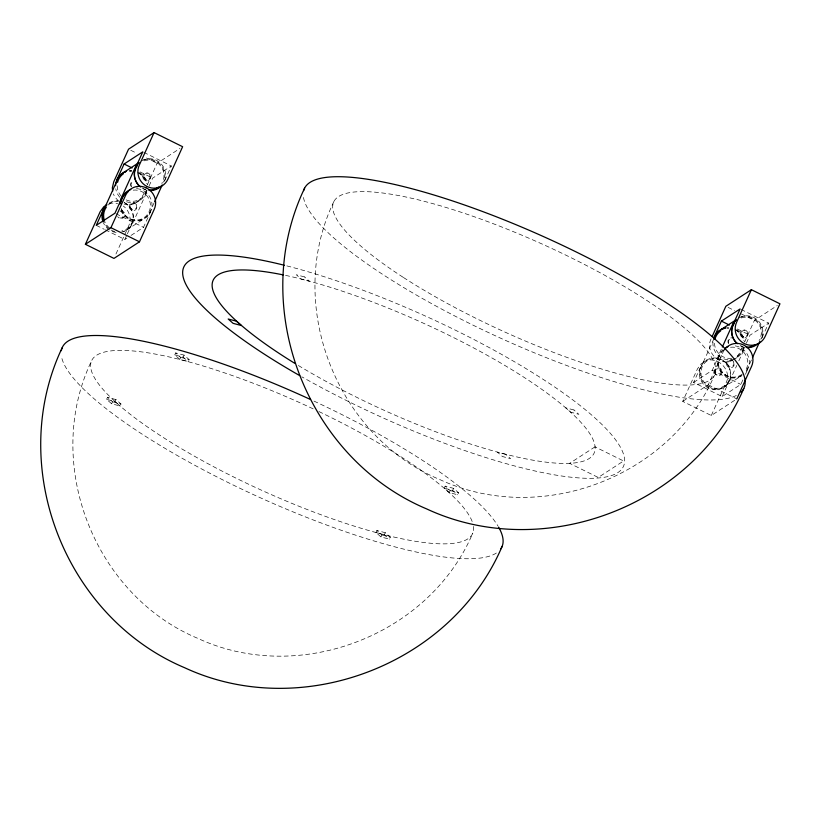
<?xml version="1.0" encoding="UTF-8"?>
<svg xmlns="http://www.w3.org/2000/svg" width="821" height="821" viewBox="0 0 821 821"><rect width="100%" height="100%" fill="white"/><g stroke="black" fill="none" stroke-linecap="round" stroke-linejoin="round"><path stroke-width="0.62" stroke-dasharray="4.11 3.08" d="M711.068 338.899C704.572 351.686 720.14 367.356 732.804 360.132M313.17 408.848A209.181 47.772 24.4 0 0 91.47 361.055C42.713 463.136 93.933 594.948 197.697 638.317C298.567 685.268 428.993 635.998 472.814 533.096M333.87 201.556C284.569 303.719 335.738 436.074 439.758 479.546C540.341 526.343 670.357 477.535 714.516 375.146M115.966 253.997L128.723 225.878C131.822 219.033 129.4 210.34 123.283 206.02M146.785 186.049C144.393 196.045 135.886 207.98 124.145 204.101M147.308 184.889L157.098 163.307L179.963 148.447M105.396 229.87L124.823 239.475L126.855 234.991M127.368 233.872L131.945 223.784M145.533 193.818L147.062 190.451M149.094 185.977L152.655 178.126L171.343 165.975L143.921 152.419M154.091 202.879L149.904 212.095A16.092 15.507 57 0 1 135.116 220.921A16.092 15.507 57 0 1 120.954 210.135M131.052 235.422L143.511 227.325L150.633 211.633M164.734 180.548L171.343 165.975M106.607 399.345L107.51 397.343L115.946 399.57L120.974 404.004L120.071 406.005L111.635 403.778L106.607 399.345L115.043 401.561L120.071 406.005M111.635 403.778L112.539 401.787L107.51 397.343M115.043 401.561L115.946 399.57M174.76 354.918L175.663 352.917L184.099 355.134L189.128 359.577L188.225 361.568L179.778 359.352L174.76 354.918L183.196 357.135L188.225 361.568M179.778 359.352L180.692 357.351L175.663 352.917M183.196 357.135L184.099 355.134M375.946 532.501L376.849 530.499L385.285 532.716L390.314 537.16L389.411 539.151L380.975 536.934L375.946 532.501L384.382 534.717L389.411 539.151M380.975 536.934L381.878 534.933L376.849 530.499M384.382 534.717L385.285 532.716M444.243 488.146L445.146 486.145L453.582 488.372L458.611 492.805L457.708 494.806L449.261 492.579L444.243 488.146L452.679 490.363L457.708 494.806M449.261 492.579L450.175 490.589L445.146 486.145M452.679 490.363L453.582 488.372M734.662 400.309L711.284 415.508L682.713 401.387L697.47 368.855L701.042 363.929L706.696 360.019M742.861 379.938L740.829 384.423L722.141 396.574L693.581 382.453L700.703 366.761M713.962 338.632L701.421 366.289A16.092 15.507 57 0 0 709.231 387.615A16.092 15.507 57 0 0 729.982 380.41L736.776 365.427M721.279 349.315L718.662 355.083A16.092 15.507 57 0 0 722.603 373.74A16.092 15.507 57 0 0 741.23 375.936L723.978 387.143M693.581 382.453L712.269 370.302L719.391 354.61M682.713 401.387L708.246 384.792L723.003 352.26A16.092 15.507 57 0 1 724.543 349.613M711.284 415.508L726.041 382.976C732.732 369.778 716.148 354.025 703.474 362.123M742.512 346.647L739.629 353.02L736.068 357.935M744.626 341.988L754.417 320.406L777.282 305.545M722.141 396.574L729.264 380.882M742.851 350.916L744.38 347.56M746.412 343.075L749.973 335.225L768.661 323.074L741.24 309.517M738.869 360.819L743.58 350.454A16.092 15.507 57 0 0 744.565 347.529M751.41 359.978L747.223 369.204A16.092 15.507 57 0 1 745.694 371.851M745.406 374.335L747.952 368.732M762.052 337.647L768.661 323.074M136.307 202.654L139.529 200.56M126.66 230.044L143.911 218.838M124.823 239.475L126.896 238.121M733.625 359.752L736.848 357.658M108.916 203.731L111.882 203.033L117.67 203.392M180.692 357.351L189.128 359.577M112.539 401.787L120.974 404.004M450.175 490.589L458.611 492.805M381.878 534.933L390.314 537.16M728.083 307.393L734.764 310.687M741.435 313.991L754.417 320.406M737.402 329.016L749.973 335.225M712.269 370.302L740.829 384.423M708.246 384.792L736.806 398.914M130.765 150.284L136.327 153.034M146.343 157.991L157.098 163.307M140.083 171.907L152.655 178.126M116.089 213.768L143.511 227.325M96.262 225.354L104.257 229.305M118.645 201.237L114.714 196.794L113.349 193.951M741.948 375.464A16.092 15.507 57 0 1 721.228 370.928A16.092 15.507 57 0 1 722.952 349.684M735.206 345.887A16.092 15.507 57 0 1 748.342 356.571A16.092 15.507 57 0 1 745.109 372.939M743.703 347.078A16.092 15.507 57 0 1 740.788 345.98M738.982 317.912A16.092 15.507 57 0 1 758.707 321.227A16.092 15.507 57 0 1 760 341.413M743.836 348.001A16.092 15.507 57 0 1 725.005 359.229A16.092 15.507 57 0 1 713.305 339.72M735.041 329.59A16.092 15.507 57 0 1 743.836 340.777M728.525 342.993A3.222 3.099 57 0 1 731.562 338.796M743.693 347.293A15.178 14.624 57 0 1 735.4 357.268M731.706 358.274A15.178 14.624 57 0 1 714.701 340.438M726.883 328.503A15.178 14.624 57 0 1 728.812 328.369M735.4 329.929A15.178 14.624 57 0 1 743.703 340.479M728.494 343.732A4.023 3.879 57 0 1 731.952 337.77M726.739 327.6A16.092 15.507 57 0 1 728.781 327.466M736.683 329.611A16.092 15.507 57 0 1 744.76 341.331M741.014 317.101A16.092 15.507 57 0 1 757.978 321.699A16.092 15.507 57 0 1 760.821 339.237M742.328 374.068A15.178 14.624 57 0 1 720.92 370.466A15.178 14.624 57 0 1 725.138 349.12M730.536 347.252A15.178 14.624 57 0 1 745.509 354.651A15.178 14.624 57 0 1 744.965 371.297M742.246 346.39A15.178 14.624 57 0 1 740.429 345.641M741.332 317.953A15.178 14.624 57 0 1 757.968 323.053A15.178 14.624 57 0 1 759.097 340.541M285.564 275.384A209.181 47.772 24.4 0 1 540.957 388.744A209.181 47.772 24.4 0 1 551.024 462.705A209.181 47.772 24.4 0 1 297.777 365.14M286.847 265.901A241.364 55.12 24.4 0 1 624.453 458.282A241.364 55.12 24.4 0 1 301.83 376.818M736.324 395.465A241.364 55.12 24.4 0 1 496.264 336.189A241.364 55.12 24.4 0 1 303.308 196.229M121.939 231.861A16.092 15.507 57 0 0 132.663 223.312L146.261 193.346A16.092 15.507 57 0 0 147.246 190.431M114.827 231.614A16.092 15.507 57 0 1 104.103 222.317M146.384 190.195A15.178 14.624 57 0 1 125.87 199.749M121.18 196.168A15.178 14.624 57 0 1 117.382 183.34M129.564 171.394A15.178 14.624 57 0 1 131.493 171.271M138.082 172.831A15.178 14.624 57 0 1 146.384 183.381M131.175 186.624A4.023 3.879 57 0 1 133.125 180.877M137.189 187.64A4.023 3.879 57 0 1 136.573 188.091M129.42 170.501A16.092 15.507 57 0 1 131.463 170.368M139.365 172.513A16.092 15.507 57 0 1 147.441 184.232M143.696 160.003A16.092 15.507 57 0 1 160.659 164.6A16.092 15.507 57 0 1 163.502 182.139M124.494 202.787A15.178 14.624 57 0 1 133.105 218.232A15.178 14.624 57 0 1 121.744 230.978M109.768 228.146A15.178 14.624 57 0 1 104.544 221.054M108.269 204.942A15.178 14.624 57 0 1 117.906 201.227M121.046 210.628A4.023 3.879 57 0 1 124.31 216.713A4.023 3.879 57 0 1 117.588 216.59M133.218 190.144A15.178 14.624 57 0 1 150.222 203.095A15.178 14.624 57 0 1 138.041 219.925A15.178 14.624 57 0 1 121.036 206.974M145.861 189.579A15.178 14.624 57 0 1 140.607 186.983M144.014 160.854A15.178 14.624 57 0 1 160.649 165.955A15.178 14.624 57 0 1 161.778 183.442M145.389 189.672A16.092 15.507 57 0 1 143.47 188.871M141.664 160.813A16.092 15.507 57 0 1 161.388 164.128A16.092 15.507 57 0 1 162.681 184.315M146.518 190.903A16.092 15.507 57 0 1 124.782 201.022M119.804 197.235A16.092 15.507 57 0 1 115.782 188.809M129.718 170.871A16.092 15.507 57 0 1 131.771 170.871M137.723 172.492A16.092 15.507 57 0 1 146.518 183.678M131.483 186.47A3.222 3.099 57 0 1 134.244 181.698M136.861 188.686A16.092 15.507 57 0 1 151.957 203.546A16.092 15.507 57 0 1 139.909 220.182A16.092 15.507 57 0 1 121.672 209.663M124.135 202.448A16.092 15.507 57 0 1 133.33 217.781A16.092 15.507 57 0 1 123.181 231.799M116.12 232.497A16.092 15.507 57 0 1 103.374 222.789M109.378 202.92A16.092 15.507 57 0 1 118.173 200.837M120.04 211.685A3.222 3.099 57 0 1 123.561 214.014A3.222 3.099 57 0 1 121.847 217.781A3.222 3.099 57 0 1 117.896 216.426M496.346 553.036A241.364 55.12 24.4 0 1 261.386 498.234A241.364 55.12 24.4 0 1 61.534 356.899M313.971 401.1A241.364 55.12 24.4 0 1 497.947 526.004M473.491 526.456A209.181 47.772 24.4 0 1 276.8 497.013A209.181 47.772 24.4 0 1 91.47 361.055M318.917 411.567A209.181 47.772 24.4 0 1 472.486 522.361M595.02 446.86L569.651 463.342L598.222 477.463L623.58 460.981L595.02 446.86M304.54 276.923L296.268 274.748L301.194 279.089L309.466 281.264L304.54 276.923M573.961 409.987L565.7 407.811L570.626 412.163L578.887 414.338L573.961 409.987M505.695 454.321L497.423 452.145L502.36 456.497L510.621 458.672L505.695 454.321M727.642 363.549A3.222 3.099 57 0 0 732.435 366.31A3.222 3.099 57 0 0 732.25 360.799A3.222 3.099 57 0 0 727.642 363.549M699.307 373.801A16.092 15.507 57 0 0 723.26 387.615A16.092 15.507 57 0 0 722.367 360.05A16.092 15.507 57 0 0 699.307 373.801M714.742 371.934A3.222 3.099 57 0 0 719.524 374.694A3.222 3.099 57 0 0 719.35 369.183A3.222 3.099 57 0 0 714.742 371.934M741.23 333.583A3.222 3.099 57 0 0 746.022 336.353A3.222 3.099 57 0 0 745.848 330.832A3.222 3.099 57 0 0 741.23 333.583M700.918 373.329A15.178 14.624 57 0 0 723.517 386.363A15.178 14.624 57 0 0 722.675 360.357A15.178 14.624 57 0 0 700.918 373.329M714.321 371.697A4.023 3.879 57 0 0 720.304 375.156A4.023 3.879 57 0 0 720.079 368.26A4.023 3.879 57 0 0 714.321 371.697M726.493 363.775A4.023 3.879 57 0 0 732.486 367.233A4.023 3.879 57 0 0 732.26 360.337A4.023 3.879 57 0 0 726.493 363.775M740.09 333.819A4.023 3.879 57 0 0 746.073 337.277A4.023 3.879 57 0 0 745.848 330.381A4.023 3.879 57 0 0 740.09 333.819M403.511 277.529A209.181 47.772 24.4 0 0 713.326 377.024A209.181 47.772 24.4 0 0 455.737 210.504A209.181 47.772 24.4 0 0 403.511 277.529M129.174 206.676A4.023 3.879 57 0 0 135.167 210.135A4.023 3.879 57 0 0 134.942 203.239A4.023 3.879 57 0 0 129.174 206.676M142.772 176.72A4.023 3.879 57 0 0 148.755 180.179A4.023 3.879 57 0 0 148.529 173.282A4.023 3.879 57 0 0 142.772 176.72M143.911 176.484A3.222 3.099 57 0 0 148.704 179.245A3.222 3.099 57 0 0 148.529 173.734A3.222 3.099 57 0 0 143.911 176.484M130.323 206.44A3.222 3.099 57 0 0 135.116 209.211A3.222 3.099 57 0 0 134.931 203.69A3.222 3.099 57 0 0 130.323 206.44"/><path stroke-width="1.23" d="M62.088 347.93C6.086 466.318 64.746 617.259 184.704 667.75C301.102 721.916 451.591 665.051 502.154 546.314M304.591 188.204C247.891 306.705 306.459 458.354 426.776 508.969C542.825 562.97 692.842 506.639 743.795 388.497M85.394 244.289L110.927 227.684L125.685 195.152A16.092 15.507 57 0 1 146.436 187.947A16.092 15.507 57 0 1 154.245 209.273L139.488 241.805L113.965 258.41L85.394 244.289L100.152 211.756L103.723 206.83L106.453 204.881M103.384 209.653L96.262 225.354L114.95 213.203L122.072 197.512M116.972 179.696L124.094 164.005L142.782 151.854L135.66 167.546M154.071 132.591L139.283 165.195A16.092 15.507 57 0 0 147.092 186.521A16.092 15.507 57 0 0 167.843 179.317L182.631 146.713L154.071 132.591L128.538 149.186L113.75 181.79L112.354 187.793L112.641 191.242M154.615 201.73L161.932 185.597M712.125 336.559L725.856 306.284L751.389 289.69L779.95 303.811L765.162 336.415A16.092 15.507 57 0 1 744.401 343.619A16.092 15.507 57 0 1 736.591 322.294L751.389 289.69M714.291 336.795L721.402 321.103L740.101 308.953L732.979 324.644M713.962 338.632L715.009 336.333A16.092 15.507 57 0 1 725.733 327.774M722.326 347.016L732.26 325.116A16.092 15.507 57 0 1 735.821 320.2M752.457 357.679L759.774 341.546M736.806 398.914L751.564 366.382A16.092 15.507 57 0 0 745.129 345.815A16.092 15.507 57 0 0 724.543 349.613M123.694 172.492L137.897 163.256M721.012 329.59L735.216 320.364M721.402 321.103L729.407 325.054M124.094 164.005L132.089 167.956M110.927 227.684L139.488 241.805M725.395 347.868A16.092 15.507 57 0 1 728.145 346.585M757.978 343.691A16.092 15.507 57 0 1 746.751 347.591M737.309 343.66A16.092 15.507 57 0 1 736.54 319.728M713.562 338.724A16.092 15.507 57 0 1 725.015 328.246M714.886 339.484A15.178 14.624 57 0 1 720.684 330.894M754.345 345.189A15.178 14.624 57 0 1 746.053 347.16M737.155 343.455A15.178 14.624 57 0 1 734.518 323.022M294.688 363.262A209.181 47.772 24.4 0 1 283.183 274.891M299.686 375.597A241.364 55.12 24.4 0 1 284.425 265.286M303.667 190.626A241.364 55.12 24.4 0 1 552.749 240.799A241.364 55.12 24.4 0 1 741.024 392.202M103.713 221.342A16.092 15.507 57 0 1 104.103 209.191L117.69 179.224A16.092 15.507 57 0 1 126.455 171.209M119.958 203.977A16.092 15.507 57 0 1 121.344 197.974L134.942 168.018A16.092 15.507 57 0 1 138.503 163.092M117.567 182.385A15.178 14.624 57 0 1 123.366 173.785M104.226 220.12A15.178 14.624 57 0 1 106.361 207.087M121.221 201.135A15.178 14.624 57 0 1 127.819 192.022M158.597 187.003A15.178 14.624 57 0 1 148.734 190.061M140.607 186.983A15.178 14.624 57 0 1 137.199 165.924M162.065 185.115A16.092 15.507 57 0 1 149.432 190.493M139.991 186.562A16.092 15.507 57 0 1 139.221 162.63M115.576 185.69A16.092 15.507 57 0 1 125.726 171.681M120.677 203.505A16.092 15.507 57 0 1 130.826 189.487M102.984 221.814A16.092 15.507 57 0 1 106.946 204.737M61.329 350.69A241.364 55.12 24.4 0 1 310.595 399.54M498.593 527.103A241.364 55.12 24.4 0 1 500.8 548.828M236.448 321.175L228.187 319L233.113 323.351L241.374 325.526L236.448 321.175"/></g></svg>
